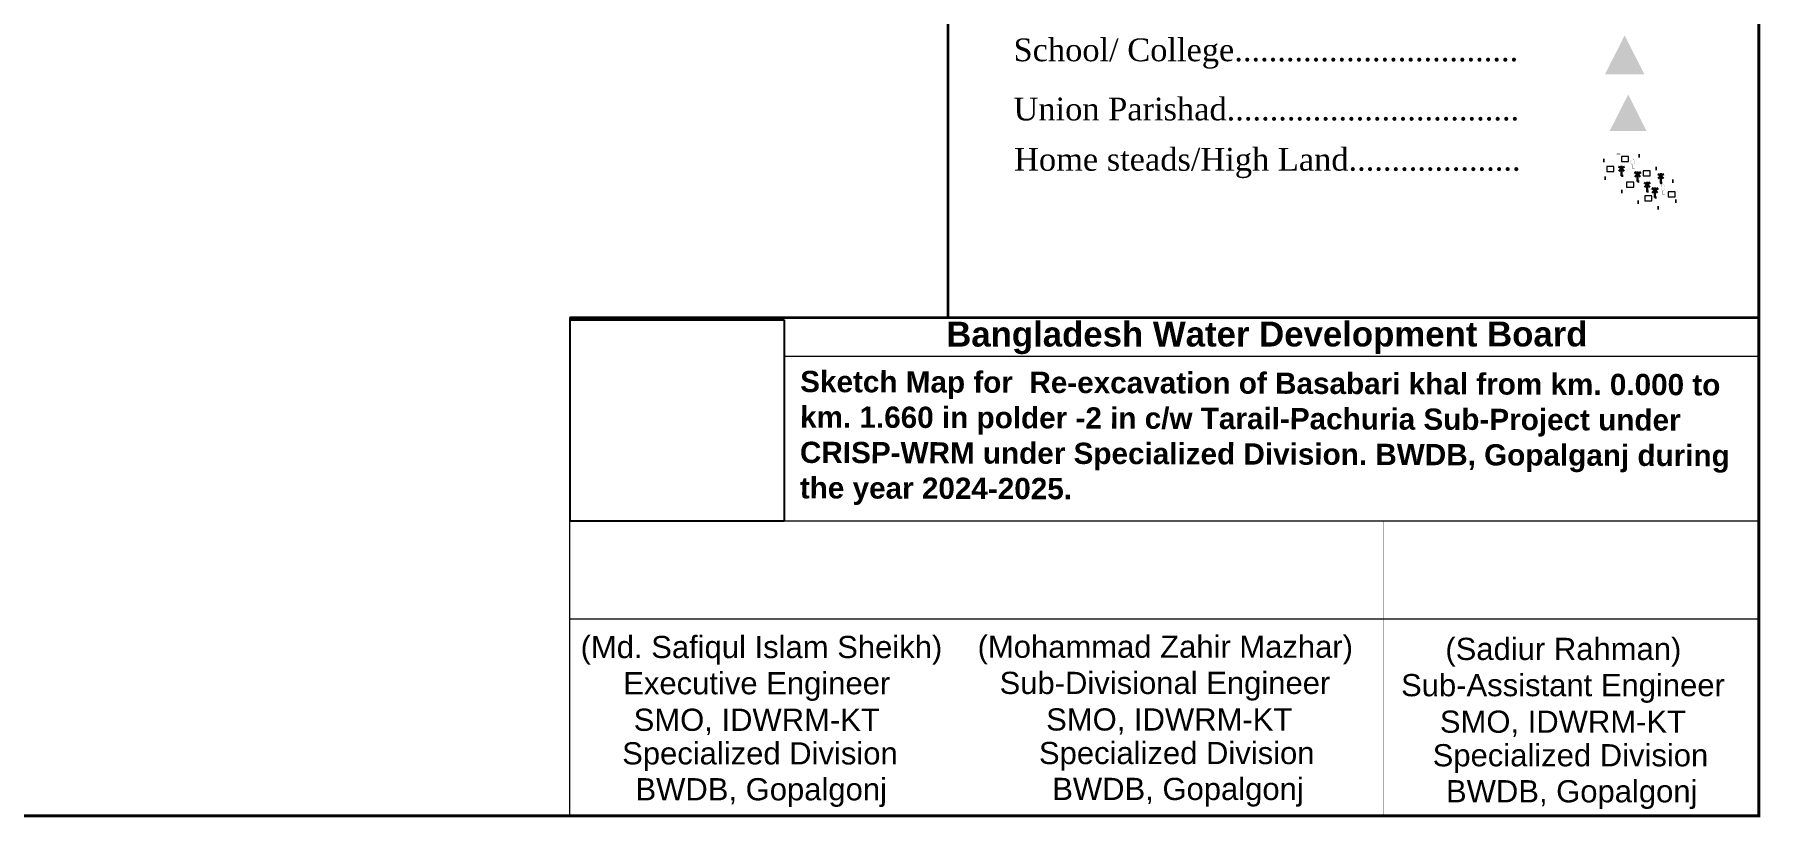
# Model space of a CAD drawing. Header units: millimetres. Extents: x 103 to 33028, y -150542 to -48.
# Drawn here: x 30044 to 31669, y -91925 to -91188 of the extents above; entities that cross this region are included whole.
import ezdxf
from ezdxf.enums import TextEntityAlignment as Align

# ---------------------------------------------------------------- set-up
doc = ezdxf.new("R2010")
doc.units = ezdxf.units.MM
doc.header["$MEASUREMENT"] = 0
doc.linetypes.add('ACAD_ISO02W100', pattern=[15, 12, -3])
doc.linetypes.add('DOT2', pattern=[0.125, 0, -0.125])
for name, color, linetype, lineweight in [('Bazar', 97, 'Continuous', 15), ('existing-profile', 5, 'ACAD_ISO02W100', 25), ('FRAM', 7, 'Continuous', 50), ('HOUSE', 144, 'Continuous', 18), ('OUTLINE', 7, 'Continuous', 15), ('PL', 7, 'Continuous', 15), ('Union', 7, 'Continuous', 15)]:
    doc.layers.add(name, color=color, linetype=linetype, lineweight=lineweight)
for name, color, linetype in [('boundary', 7, 'Continuous'), ('Home Stead', 151, 'Continuous'), ('TEXT', 5, 'Continuous'), ('Trees', 77, 'Continuous')]:
    doc.layers.add(name, color=color, linetype=linetype)
doc.styles.add('AR', font='arial.ttf', dxfattribs={"height": 450})
doc.styles.add('b', font='times.ttf')
doc.styles.add('sum', font='arialbd.ttf')
picture_1 = doc.add_image_def('image1.png', size_in_pixel=(204, 192))

# ---------------------------------------------------------------- blocks, each defined once
blk = doc.blocks.new('A$C01DB3217')
at = {"layer": 'Trees', "color": 1, "lineweight": 30}
blk.add_lwpolyline([(0, 0.0028), (0, -0.0071), (0.0015, -0.0071)], dxfattribs=at)
for centre, start, end in [((-0.012, -0.0154), 41.2491, 62.6782), ((0.012, -0.0154), 117.3218, 138.7509)]:
    blk.add_arc(centre, 0.0195, start, end, dxfattribs=at)
blk = doc.blocks.new('A$C7FEE66E4')
at = {"layer": 'Trees', "linetype": 'Continuous', "const_width": 0.000142}
blk.add_lwpolyline([(0, 0, 0.606435), (0, 0.0049, 0.606435)], format="xyb", close=True, dxfattribs=at)
at = {"layer": 'Trees', "linetype": 'Continuous', "const_width": 0.000252}
for points in [[(0, 0), (0, -0.0029)], [(0, -0.0029), (0.0017, -0.0029)]]:
    blk.add_lwpolyline(points, dxfattribs=at)

msp = doc.modelspace()

# ---------------------------------------------------------------- hatches: boundary and pattern name
at = {"layer": 'Bazar'}
msp.add_hatch(color=5, dxfattribs=at).paths.add_polyline_path([(31541.2, -91189.1), (31522.6, -91225.8), (31559.8, -91225.8)])
at = {"layer": 'Union'}
msp.add_hatch(color=0, dxfattribs=at).paths.add_polyline_path([(31544.5, -91244.7), (31527.1, -91279), (31561.8, -91279)])

# ---------------------------------------------------------------- linework, layer by layer
at = {"layer": 'boundary', "color": 0}
for points, const_width in [([(28571.6, -89716.9), (31667.6, -89716.9), (31667.6, -91923.8), (28571.6, -91923.8), (28571.6, -89716.9)], 2.83), ([(30904.2, -91454.7), (30904.2, -89716.9)], 2.47)]:
    msp.add_lwpolyline(points, dxfattribs=dict(at, const_width=const_width))
at = {"layer": 'FRAM', "linetype": 'Continuous', "const_width": 2.5}
msp.add_lwpolyline([(30547.9, -91454.7), (31667.6, -91454.7), (31667.6, -91454.7)], dxfattribs=at)
at = {"layer": 'Home Stead', "color": 7, "linetype": 'DOT2', "lineweight": 50, "ltscale": 159.474072, "flags": 128}
msp.add_lwpolyline([(31521.5, -91306.9), (31516.7, -91314.2), (31522.1, -91323.1), (31529.2, -91327.6), (31535.2, -91332.5), (31540.4, -91337.8), (31546, -91338.9), (31549.5, -91339), (31554.5, -91346.9), (31562.5, -91350), (31575.7, -91351.9), (31587.8, -91349.5), (31591.2, -91339.1), (31587, -91326.6), (31581.2, -91320.3), (31572.3, -91315.4), (31556.4, -91302.7), (31537.1, -91299.5), (31529.6, -91304.6), (31521.5, -91306.9)], dxfattribs=at)
at = {"layer": 'HOUSE'}
for points in [[(31538.3, -91307.6), (31544.9, -91307.6), (31544.9, -91302.9), (31538.3, -91302.9), (31538.3, -91307.6)], [(31524.3, -91317.1), (31531, -91317.1), (31531, -91312.4), (31524.3, -91312.4), (31524.3, -91317.1)], [(31558.6, -91321.2), (31565.3, -91321.2), (31565.3, -91316.5), (31558.6, -91316.5), (31558.6, -91321.2)], [(31543, -91331.8), (31549.7, -91331.8), (31549.7, -91327.2), (31543, -91327.2), (31543, -91331.8)], [(31560.3, -91344.8), (31566.9, -91344.8), (31566.9, -91340.1), (31560.3, -91340.1), (31560.3, -91344.8)], [(31582, -91341), (31588.6, -91341), (31588.6, -91336.3), (31582, -91336.3), (31582, -91341)]]:
    msp.add_lwpolyline(points, dxfattribs=at)
at = {"layer": 'PL'}
for p, q in [((30547.8, -91454.7), (30547.8, -91923.8)), ((31667.6, -91454.7), (31667.6, -91923.8)), ((31667.6, -91491.3), (30750, -91491.3)), ((31668.3, -91646.3), (30548.5, -91646.3)), ((31667.6, -91738.5), (30547.9, -91738.5))]:
    msp.add_line(p, q, dxfattribs=at)
at = {"layer": 'PL', "const_width": 0.28}
for points in [[(30920.1, -91646.3), (30920.1, -91923.6)], [(31314.5, -91646.3), (31314.5, -91923.8)]]:
    msp.add_lwpolyline(points, dxfattribs=at)

# ---------------------------------------------------------------- block references
at = {"layer": 'Trees', "linetype": 'DOT2', "ltscale": 0.2, "xscale": 1200.484249514509, "yscale": 1200.484249514513, "zscale": 1200.484249514506}
for p in [(31548.6, -91311.1), (31577.1, -91335.3)]:
    msp.add_blockref('A$C7FEE66E4', p, dxfattribs=at)
at = {"layer": 'Trees', "ltscale": 0.1, "xscale": 946.667609160806, "yscale": 946.6676091608097, "zscale": 946.6676091608037}
for p in [(31538.2, -91314.5), (31553.4, -91319.7), (31575.2, -91321.4), (31562.3, -91329.4), (31569.7, -91334.8)]:
    msp.add_blockref('A$C01DB3217', p, dxfattribs=at)

# ---------------------------------------------------------------- texts
at = {"layer": 'FRAM', "linetype": 'Continuous', "lineweight": -3, "style": 'AR'}
for s, p in [('(Md. Safiqul Islam Sheikh)   ', (30740.6, -91775.2)), ('(Mohammad Zahir Mazhar)      ', (31133, -91774.9)), ('Executive Engineer     ', (30744.3, -91809.3)), ('Sub-Divisional Engineer       ', (31136.7, -91809)), ('SMO, IDWRM-KT     ', (30744.3, -91843.7)), ('SMO, IDWRM-KT      ', (31136.7, -91843.4)), ('Specialized Division     ', (30747.3, -91875.3)), ('Specialized Division     ', (31139.7, -91875)), ('BWDB, Gopalgonj     ', (30748.5, -91909.1)), ('BWDB, Gopalgonj     ', (31140.9, -91908.8))]:
    msp.add_text(s, height=20.886, dxfattribs=at).set_placement(p, align=Align.CENTER)
at = {"layer": 'FRAM', "linetype": 'Continuous', "style": 'AR'}
for s, p in [('(Sadiur Rahman)     ', (31503.7, -91777)), ('Sub-Assistant Engineer      ', (31507.4, -91811.1)), ('SMO, IDWRM-KT      ', (31507.4, -91845.5)), ('Specialized Division     ', (31510.4, -91877.1)), ('BWDB, Gopalgonj     ', (31511.6, -91911))]:
    msp.add_text(s, height=20.886, dxfattribs=at).set_placement(p, align=Align.CENTER)
at = {"layer": 'OUTLINE', "ltscale": 0.1, "style": 'b'}
msp.add_text('Home steads/High Land....................', height=21.449, dxfattribs=at).set_placement((30966.3, -91316.4))
at = {"layer": 'OUTLINE', "ltscale": 0.1, "char_height": 21.449, "width": 1000.812, "attachment_point": 1, "style": 'b'}
for s, insert in [('School/ College.................................', (30965.8, -91191.9)), ('Union Parishad..................................', (30965.8, -91247.6))]:
    msp.add_mtext(s, dxfattribs=dict(at, insert=insert))
at = {"layer": 'TEXT', "color": 7, "style": 'sum'}
msp.add_text('Bangladesh Water Development Board', height=23.431, rotation=0.0165, dxfattribs=at).set_placement((31204.3, -91481.9), align=Align.CENTER)
at = {"layer": 'TEXT', "color": 7, "insert": (30765, -91504.8), "char_height": 20, "width": 917.413, "attachment_point": 1, "rotation": 359.7933, "style": 'sum'}
msp.add_mtext('Sketch Map for  Re-excavation of Basabari khal from km. 0.000 to km. 1.660 in polder -2 in c/w Tarail-Pachuria Sub-Project under CRISP-WRM under Specialized Division. BWDB, Gopalganj during the year 2024-2025.', dxfattribs=at)

# ---------------------------------------------------------------- pictures from other files: only their frames are drawn
at = {"layer": 'existing-profile', "color": 1, "linetype": 'ByBlock'}
image = msp.add_image(picture_1, insert=(30548.5, -91646.3), size_in_units=(201.5, 189.6), dxfattribs=at)
image.dxf.flags = 7

doc.saveas('drawing.dxf')
